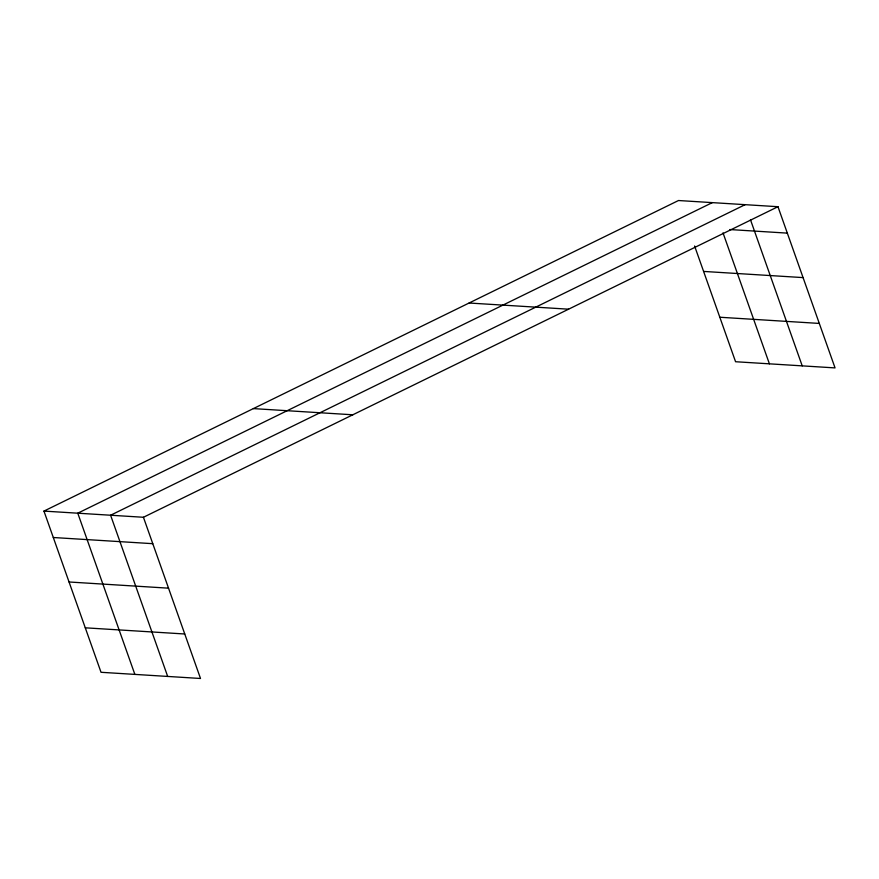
<?xml version="1.0" encoding="UTF-8"?>
<svg xmlns="http://www.w3.org/2000/svg" width="879" height="879" viewBox="0 0 879 879"><rect width="100%" height="100%" fill="white"/><g stroke="black" fill="none" stroke-linecap="round" stroke-linejoin="round"><path stroke-width="1.32" d="M43.95 511.095L143.431 517.27L200.511 678.478L101.03 672.292L43.95 511.095L678.489 200.522L777.97 206.708L835.05 367.905L735.569 361.73L694.597 245.999M712.309 202.631L77.77 513.193L134.861 674.391M745.139 204.664L110.6 515.237L167.68 676.434M143.431 517.27L777.97 206.708M729.878 229.551L787.32 233.122M703.596 271.424L803.076 277.599M719.824 317.242L819.294 323.428M469.089 303.013L568.57 309.188M253.35 408.603L352.82 414.789M53.3 537.508L152.781 543.683M69.056 581.986L168.526 588.172M85.285 627.815L184.755 633.99M750.479 219.761L802.219 365.862M723.01 232.858L769.4 363.829"/></g></svg>
